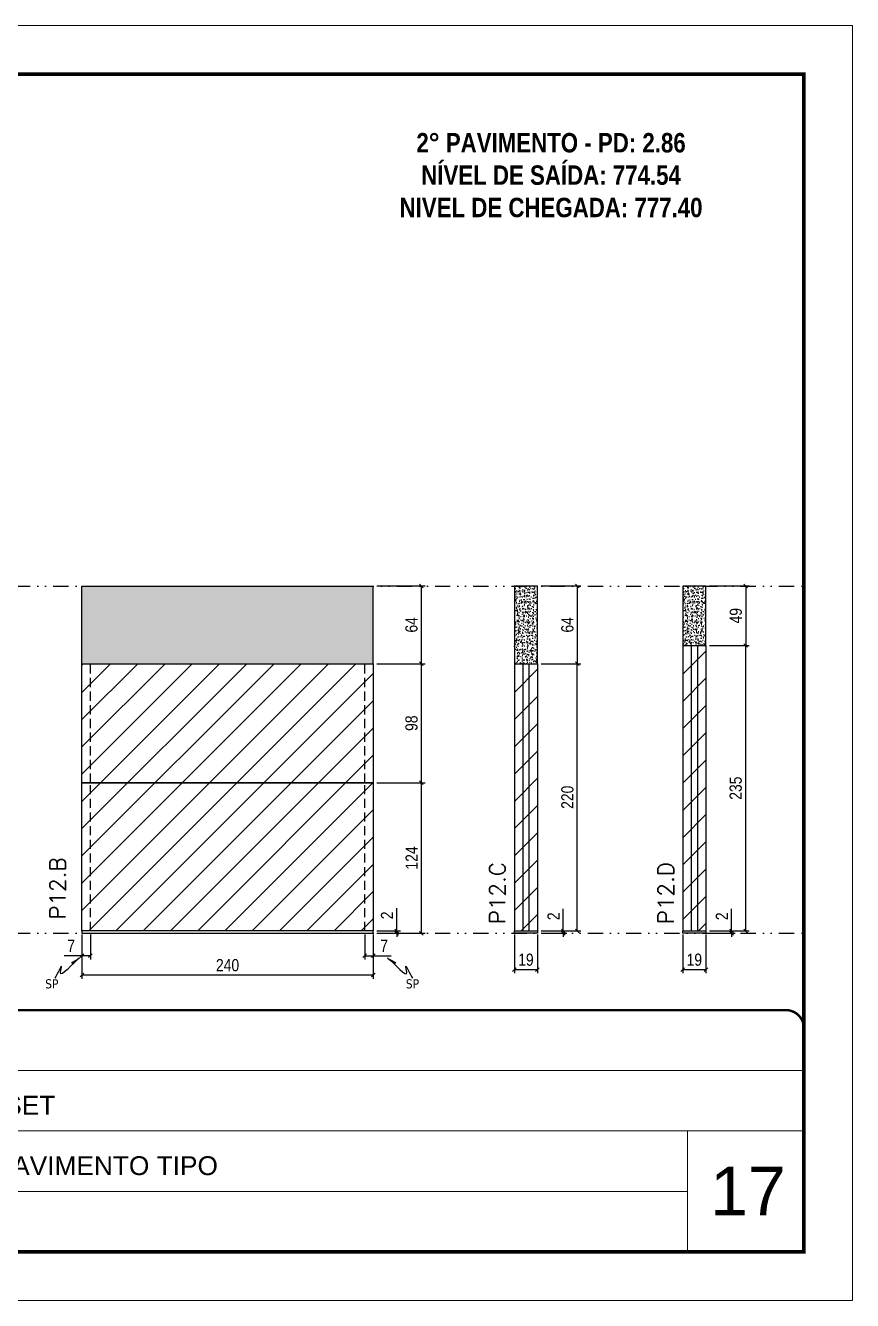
# Model space of a CAD drawing. Extents: x 808 to 7089, y -98 to 17032.
# Drawn here: x 1612 to 2293, y 11388 to 12438 of the extents above; entities that cross this region are included whole.
import ezdxf

# ---------------------------------------------------------------- set-up
doc = ezdxf.new("R2010")
doc.units = 0
for name, pattern in [('CONTINUO', [0]), ('DASHED', [0.75, 0.5, -0.25]), ('DIVIDE2', [0.625, 0.25, -0.125, 0, -0.125, 0, -0.125]), ('HIDDEN', [0.375, 0.25, -0.125])]:
    doc.linetypes.add(name, pattern=pattern)
for name, color, linetype, lineweight in [('CARIMBO', 255, 'Continuous', 9), ('Folhas', 255, 'Continuous', 9), ('REAPROVEITAMENTO', 251, 'Continuous', 9), ('SARRAFO DE PRESSAO', 251, 'DASHED', 9), ('Texto Seção', 7, 'Continuous', 15)]:
    doc.layers.add(name, color=color, linetype=linetype, lineweight=lineweight)
for name, color, linetype in [('COTA', 241, 'Continuous'), ('NOMENCLATURA', 7, 'Continuous'), ('Nível', 160, 'Continuous'), ('Painéis', 200, 'Continuous'), ('SARR_2.2x7', 40, 'Continuous'), ('Sarrafo de Pressão', 42, 'HIDDEN'), ('texto', 7, 'Continuous')]:
    doc.layers.add(name, color=color, linetype=linetype)
doc.styles.add('ARIAL', font='arial.ttf')
doc.styles.add('COTA TECNICA', font='techl___.ttf', dxfattribs={"height": 10})
doc.styles.add('COTA TECNICA-50', font='techl___.ttf', dxfattribs={"height": 10})
doc.styles.add('REGUA-120', font='ROMANS.shx', dxfattribs={"height": 15})
doc.styles.add('ROMANC', font='techb___.ttf', dxfattribs={"height": 2.5})
doc.styles.get("Standard").update_dxf_attribs({"font": 'arial.ttf'})
doc.dimstyles.new('COTA PAINEL-50', dxfattribs={"dimtxt": 10, "dimasz": 3, "dimexe": 3, "dimexo": 3, "dimgap": 3, "dimtad": 1, "dimdec": 1, "dimzin": 12, "dimdsep": 46, "dimtxsty": 'COTA TECNICA-50', "dimblk1": 'OBLIQUE', "dimblk2": 'OBLIQUE', "dimsah": 1, "dimcen": 0.9, "dimclrd": 4, "dimclre": 4, "dimclrt": 240, "dimadec": 1, "dimazin": 3, "dimtfac": 1, "dimtdec": 1, "dimtmove": 0, "dimatfit": 3, "dimfxl": 1, "dimtolj": 1, "dimtzin": 12, "dimarcsym": 0})
doc.dimstyles.new('PAINEL', dxfattribs={"dimtxt": 10, "dimasz": 3, "dimexe": 3, "dimexo": 3, "dimgap": 3, "dimtad": 1, "dimdec": 1, "dimzin": 12, "dimdsep": 46, "dimtxsty": 'COTA TECNICA', "dimblk1": 'OBLIQUE', "dimblk2": 'OBLIQUE', "dimsah": 1, "dimcen": 0.9, "dimclrd": 4, "dimclre": 4, "dimclrt": 240, "dimadec": 1, "dimazin": 3, "dimtfac": 1, "dimtdec": 1, "dimtmove": 0, "dimatfit": 3, "dimfxl": 1, "dimtolj": 1, "dimtzin": 12, "dimarcsym": 0})
doc.dimstyles.get("Standard").update_dxf_attribs({"dimtxt": 0.18, "dimasz": 0.18, "dimexe": 0.18, "dimexo": 0.0625, "dimgap": 0.09, "dimtad": 0, "dimtih": 1, "dimtoh": 1, "dimdec": 4, "dimzin": 0, "dimdsep": 46, "dimtxsty": 'Standard', "dimcen": 0.09, "dimadec": 0, "dimazin": 0, "dimtfac": 1, "dimtdec": 4, "dimtofl": 0, "dimtmove": 0, "dimatfit": 3, "dimfxl": 1, "dimtolj": 1, "dimtzin": 0, "dimarcsym": 0})

# ---------------------------------------------------------------- blocks, each defined once
blk = doc.blocks.new('9999999999')
at = {"color": 30, "linetype": 'CONTINUO'}
for p, q in [((98564.6, 34379.6), (99584, 34379.6)), ((98564.6, 34329.8), (99488, 34329.8)), ((99584, 34329.8), (99488, 34329.8)), ((99488, 34329.8), (99488, 34230.2)), ((98564.6, 34280), (99488, 34280))]:
    blk.add_line(p, q, dxfattribs=at)
at = {"color": 30, "linetype": 'CONTINUO', "const_width": 2}
blk.add_lwpolyline([(99584, 34230.2), (99584, 34414.4, 0.414214), (99569, 34429.4), (98229, 34429.4, 0.414214), (98214, 34414.4), (98214, 34245.2, 0.414214), (98229, 34230.2), (99584, 34230.2)], format="xyb", dxfattribs=at)
at = {"layer": 'Folhas'}
blk.add_lwpolyline([(98139, 34190.2), (99624, 34190.2), (99624, 35240.2), (98139, 35240.2)], close=True, dxfattribs=at)
at = {"layer": 'Folhas', "color": 30, "const_width": 3}
blk.add_lwpolyline([(98214, 34230.2), (99584, 34230.2), (99584, 35200.2), (98214, 35200.2)], close=True, dxfattribs=at)
at = {"color": 7, "linetype": 'Continuous', "ltscale": 5, "style": 'ARIAL'}
for s, height, p in [('NIK SUNSET', 15.48, (98837.7, 34343.3)), ('2°, 3° E PAVIMENTO TIPO', 15.483, (98837.7, 34293.5))]:
    blk.add_text(s, height=height, dxfattribs=at).set_placement(p)
blk = doc.blocks.new('_Oblique')
at = {"color": 0, "linetype": 'ByBlock', "lineweight": -2}
blk.add_line((-0.5, -0.5), (0.5, 0.5), dxfattribs=at)
blk = doc.blocks.new('*D1203')
at = {"layer": 'COTA', "color": 4, "lineweight": -2, "transparency": 16777216}
for p, q in [((1658.5, 11689.6), (1658.5, 11653.2)), ((1898.5, 11689.6), (1898.5, 11653.2)), ((1898.5, 11656.2), (1658.5, 11656.2))]:
    blk.add_line(p, q, dxfattribs=at)
at = {"layer": 'Defpoints', "color": 0, "transparency": 16777216}
for p in [(1658.5, 11692.6), (1898.5, 11692.6), (1658.5, 11656.2)]:
    blk.add_point(p, dxfattribs=at)
at = {"layer": 'COTA', "color": 4, "lineweight": -2, "transparency": 16777216, "xscale": 3, "yscale": 3, "zscale": 3, "rotation": 180}
blk.add_blockref('_Oblique', (1658.5, 11656.2), dxfattribs=at)
at = {"layer": 'COTA', "color": 4, "lineweight": -2, "transparency": 16777216, "xscale": 3, "yscale": 3, "zscale": 3}
blk.add_blockref('_Oblique', (1898.5, 11656.2), dxfattribs=at)
at = {"layer": 'COTA', "color": 240, "transparency": 16777216, "insert": (1778.5, 11664.3), "char_height": 10, "attachment_point": 5, "style": 'COTA TECNICA'}
blk.add_mtext('\\A1;240', dxfattribs=at)
blk = doc.blocks.new('*D1204')
at = {"layer": 'COTA', "color": 4, "lineweight": -2, "transparency": 16777216}
for p, q in [((1891.5, 11689.6), (1891.5, 11669.1)), ((1898.5, 11687.6), (1898.5, 11669.1)), ((1891.5, 11672.1), (1898.5, 11672.1)), ((1898.5, 11672.1), (1913.2, 11672.1))]:
    blk.add_line(p, q, dxfattribs=at)
at = {"layer": 'Defpoints', "color": 0, "transparency": 16777216}
for p in [(1891.5, 11692.6), (1898.5, 11690.6), (1898.5, 11672.1)]:
    blk.add_point(p, dxfattribs=at)
at = {"layer": 'COTA', "color": 4, "lineweight": -2, "transparency": 16777216, "xscale": 3, "yscale": 3, "zscale": 3, "rotation": 180}
blk.add_blockref('_Oblique', (1891.5, 11672.1), dxfattribs=at)
at = {"layer": 'COTA', "color": 4, "lineweight": -2, "transparency": 16777216, "xscale": 3, "yscale": 3, "zscale": 3}
blk.add_blockref('_Oblique', (1898.5, 11672.1), dxfattribs=at)
at = {"layer": 'COTA', "color": 240, "transparency": 16777216, "insert": (1907.4, 11680.2), "char_height": 10, "attachment_point": 5, "style": 'COTA TECNICA-50'}
blk.add_mtext('\\A1;7', dxfattribs=at)
blk = doc.blocks.new('*D1205')
at = {"layer": 'COTA', "color": 4, "lineweight": -2, "transparency": 16777216}
for p, q in [((1658.5, 11687.6), (1658.5, 11669.1)), ((1665.5, 11689.6), (1665.5, 11669.1)), ((1658.5, 11672.1), (1643.8, 11672.1)), ((1665.5, 11672.1), (1658.5, 11672.1))]:
    blk.add_line(p, q, dxfattribs=at)
at = {"layer": 'Defpoints', "color": 0, "transparency": 16777216}
for p in [(1658.5, 11690.6), (1665.5, 11692.6), (1658.5, 11672.1)]:
    blk.add_point(p, dxfattribs=at)
at = {"layer": 'COTA', "color": 4, "lineweight": -2, "transparency": 16777216, "xscale": 3, "yscale": 3, "zscale": 3, "rotation": 180}
blk.add_blockref('_Oblique', (1658.5, 11672.1), dxfattribs=at)
at = {"layer": 'COTA', "color": 4, "lineweight": -2, "transparency": 16777216, "xscale": 3, "yscale": 3, "zscale": 3}
blk.add_blockref('_Oblique', (1665.5, 11672.1), dxfattribs=at)
at = {"layer": 'COTA', "color": 240, "transparency": 16777216, "insert": (1649.6, 11680.2), "char_height": 10, "attachment_point": 5, "style": 'COTA TECNICA-50'}
blk.add_mtext('\\A1;7', dxfattribs=at)
blk = doc.blocks.new('*D1206')
at = {"layer": 'COTA', "color": 4, "linetype": 'ByBlock', "lineweight": -2, "transparency": 16777216}
for p, q in [((1901.5, 11814.6), (1941.1, 11814.6)), ((1938.1, 11690.6), (1938.1, 11814.6)), ((1901.5, 11690.6), (1941.1, 11690.6))]:
    blk.add_line(p, q, dxfattribs=at)
at = {"layer": 'Defpoints', "color": 0, "linetype": 'ByBlock', "transparency": 16777216}
for p in [(1898.5, 11814.6), (1938.1, 11814.6), (1898.5, 11690.6)]:
    blk.add_point(p, dxfattribs=at)
at = {"layer": 'COTA', "color": 4, "linetype": 'ByBlock', "lineweight": -2, "transparency": 16777216, "xscale": 3, "yscale": 3, "zscale": 3}
for p, rotation in [((1938.1, 11814.6), 90), ((1938.1, 11690.6), 270)]:
    blk.add_blockref('_Oblique', p, dxfattribs=dict(at, rotation=rotation))
at = {"layer": 'COTA', "color": 240, "linetype": 'ByBlock', "transparency": 16777216, "insert": (1930.1, 11752.6), "char_height": 10, "attachment_point": 5, "rotation": 90, "style": 'COTA TECNICA'}
blk.add_mtext('\\A1;124', dxfattribs=at)
blk = doc.blocks.new('*D1207')
at = {"layer": 'COTA', "color": 4, "lineweight": -2, "transparency": 16777216}
for p, q in [((1917.8, 11692.6), (1917.8, 11711.4)), ((1901.5, 11692.6), (1920.8, 11692.6)), ((1901.5, 11690.6), (1920.8, 11690.6)), ((1917.8, 11690.6), (1917.8, 11692.6)), ((1917.8, 11690.6), (1917.8, 11687.6))]:
    blk.add_line(p, q, dxfattribs=at)
at = {"layer": 'Defpoints', "color": 0, "transparency": 16777216}
for p in [(1898.5, 11692.6), (1898.5, 11690.6), (1917.8, 11690.6)]:
    blk.add_point(p, dxfattribs=at)
at = {"layer": 'COTA', "color": 4, "lineweight": -2, "transparency": 16777216, "xscale": 3, "yscale": 3, "zscale": 3}
for p, rotation in [((1917.8, 11692.6), 270), ((1917.8, 11690.6), 90)]:
    blk.add_blockref('_Oblique', p, dxfattribs=dict(at, rotation=rotation))
at = {"layer": 'COTA', "color": 240, "transparency": 16777216, "insert": (1909.8, 11705.3), "char_height": 10, "attachment_point": 5, "rotation": 90, "style": 'COTA TECNICA-50'}
blk.add_mtext('\\A1;2', dxfattribs=at)
blk = doc.blocks.new('*D1208')
at = {"layer": 'COTA', "color": 4, "linetype": 'ByBlock', "lineweight": -2, "transparency": 16777216}
for p, q in [((1901.5, 11814.6), (1941.1, 11814.6)), ((1938.1, 11690.6), (1938.1, 11814.6)), ((1901.5, 11690.6), (1941.1, 11690.6))]:
    blk.add_line(p, q, dxfattribs=at)
at = {"layer": 'Defpoints', "color": 0, "linetype": 'ByBlock', "transparency": 16777216}
for p in [(1898.5, 11814.6), (1938.1, 11814.6), (1898.5, 11690.6)]:
    blk.add_point(p, dxfattribs=at)
at = {"layer": 'COTA', "color": 4, "linetype": 'ByBlock', "lineweight": -2, "transparency": 16777216, "xscale": 3, "yscale": 3, "zscale": 3}
for p, rotation in [((1938.1, 11814.6), 90), ((1938.1, 11690.6), 270)]:
    blk.add_blockref('_Oblique', p, dxfattribs=dict(at, rotation=rotation))
at = {"layer": 'COTA', "color": 240, "linetype": 'ByBlock', "transparency": 16777216, "insert": (1930.1, 11752.6), "char_height": 10, "attachment_point": 5, "rotation": 90, "style": 'COTA TECNICA'}
blk.add_mtext('\\A1;124', dxfattribs=at)
blk = doc.blocks.new('*D1156')
at = {"layer": 'COTA', "color": 4, "lineweight": -2, "transparency": 16777216}
for p, q in [((1901.5, 11912.6), (1941.1, 11912.6)), ((1938.1, 11814.6), (1938.1, 11912.6)), ((1901.5, 11814.6), (1941.1, 11814.6))]:
    blk.add_line(p, q, dxfattribs=at)
at = {"layer": 'Defpoints', "color": 0, "transparency": 16777216}
for p in [(1898.5, 11912.6), (1938.1, 11912.6), (1898.5, 11814.6)]:
    blk.add_point(p, dxfattribs=at)
at = {"layer": 'COTA', "color": 4, "lineweight": -2, "transparency": 16777216, "xscale": 3, "yscale": 3, "zscale": 3}
for p, rotation in [((1938.1, 11912.6), 90), ((1938.1, 11814.6), 270)]:
    blk.add_blockref('_Oblique', p, dxfattribs=dict(at, rotation=rotation))
at = {"layer": 'COTA', "color": 240, "transparency": 16777216, "insert": (1930, 11863.6), "char_height": 10, "attachment_point": 5, "rotation": 90, "style": 'COTA TECNICA-50'}
blk.add_mtext('\\A1;98', dxfattribs=at)
blk = doc.blocks.new('*D1157')
at = {"layer": 'COTA', "color": 4, "lineweight": -2, "transparency": 16777216}
for p, q in [((1901.5, 11976.6), (1941.1, 11976.6)), ((1938.1, 11912.6), (1938.1, 11976.6)), ((1901.5, 11912.6), (1941.1, 11912.6))]:
    blk.add_line(p, q, dxfattribs=at)
at = {"layer": 'Defpoints', "color": 0, "transparency": 16777216}
for p in [(1898.5, 11976.6), (1938.1, 11976.6), (1898.5, 11912.6)]:
    blk.add_point(p, dxfattribs=at)
at = {"layer": 'COTA', "color": 4, "lineweight": -2, "transparency": 16777216, "xscale": 3, "yscale": 3, "zscale": 3}
for p, rotation in [((1938.1, 11976.6), 90), ((1938.1, 11912.6), 270)]:
    blk.add_blockref('_Oblique', p, dxfattribs=dict(at, rotation=rotation))
at = {"layer": 'COTA', "color": 240, "transparency": 16777216, "insert": (1930, 11944.6), "char_height": 10, "attachment_point": 5, "rotation": 90, "style": 'COTA TECNICA-50'}
blk.add_mtext('\\A1;64', dxfattribs=at)
blk = doc.blocks.new('*D1166')
at = {"layer": 'COTA', "color": 4, "lineweight": -2, "transparency": 16777216}
for p, q in [((2014.7, 11689.6), (2014.7, 11657.7)), ((2033.7, 11689.6), (2033.7, 11657.7)), ((2014.7, 11660.7), (2033.7, 11660.7))]:
    blk.add_line(p, q, dxfattribs=at)
at = {"layer": 'Defpoints', "color": 0, "transparency": 16777216}
for p in [(2014.7, 11692.6), (2033.7, 11692.6), (2033.7, 11660.7)]:
    blk.add_point(p, dxfattribs=at)
at = {"layer": 'COTA', "color": 4, "lineweight": -2, "transparency": 16777216, "xscale": 3, "yscale": 3, "zscale": 3, "rotation": 180}
blk.add_blockref('_Oblique', (2014.7, 11660.7), dxfattribs=at)
at = {"layer": 'COTA', "color": 4, "lineweight": -2, "transparency": 16777216, "xscale": 3, "yscale": 3, "zscale": 3}
blk.add_blockref('_Oblique', (2033.7, 11660.7), dxfattribs=at)
at = {"layer": 'COTA', "color": 240, "transparency": 16777216, "insert": (2024.2, 11668.8), "char_height": 10, "attachment_point": 5, "style": 'COTA TECNICA'}
blk.add_mtext('\\A1;19', dxfattribs=at)
blk = doc.blocks.new('*D1167')
at = {"layer": 'COTA', "color": 4, "lineweight": -2, "transparency": 16777216}
for p, q in [((2054.9, 11692.6), (2054.9, 11710.7)), ((2036.7, 11692.6), (2057.9, 11692.6)), ((2036.7, 11690.6), (2057.9, 11690.6)), ((2054.9, 11690.6), (2054.9, 11692.6)), ((2054.9, 11690.6), (2054.9, 11687.6))]:
    blk.add_line(p, q, dxfattribs=at)
at = {"layer": 'Defpoints', "color": 0, "transparency": 16777216}
for p in [(2033.7, 11692.6), (2033.7, 11690.6), (2054.9, 11692.6)]:
    blk.add_point(p, dxfattribs=at)
at = {"layer": 'COTA', "color": 4, "lineweight": -2, "transparency": 16777216, "xscale": 3, "yscale": 3, "zscale": 3}
for p, rotation in [((2054.9, 11692.6), 270), ((2054.9, 11690.6), 90)]:
    blk.add_blockref('_Oblique', p, dxfattribs=dict(at, rotation=rotation))
at = {"layer": 'COTA', "color": 240, "transparency": 16777216, "insert": (2046.9, 11704.6), "char_height": 10, "attachment_point": 5, "rotation": 90, "style": 'COTA TECNICA-50'}
blk.add_mtext('\\A1;2', dxfattribs=at)
blk = doc.blocks.new('*D1930')
at = {"layer": 'COTA', "color": 4, "linetype": 'ByBlock', "lineweight": -2, "transparency": 16777216}
for p, q in [((2036.7, 11976.6), (2069.5, 11976.6)), ((2066.5, 11976.6), (2066.5, 11912.6)), ((2036.7, 11912.6), (2069.5, 11912.6))]:
    blk.add_line(p, q, dxfattribs=at)
at = {"layer": 'Defpoints', "color": 0, "linetype": 'ByBlock', "transparency": 16777216}
for p in [(2033.7, 11976.6), (2033.7, 11912.6), (2066.5, 11912.6)]:
    blk.add_point(p, dxfattribs=at)
at = {"layer": 'COTA', "color": 4, "linetype": 'ByBlock', "lineweight": -2, "transparency": 16777216, "xscale": 3, "yscale": 3, "zscale": 3}
for p, rotation in [((2066.5, 11976.6), 90), ((2066.5, 11912.6), 270)]:
    blk.add_blockref('_Oblique', p, dxfattribs=dict(at, rotation=rotation))
at = {"layer": 'COTA', "color": 240, "linetype": 'ByBlock', "transparency": 16777216, "insert": (2058.4, 11944.6), "char_height": 10, "attachment_point": 5, "rotation": 90, "style": 'COTA TECNICA'}
blk.add_mtext('\\A1;64', dxfattribs=at)
blk = doc.blocks.new('*D1931')
at = {"layer": 'COTA', "color": 4, "lineweight": -2, "transparency": 16777216}
for p, q in [((2036.7, 11912.6), (2069.5, 11912.6)), ((2066.5, 11692.6), (2066.5, 11912.6)), ((2036.7, 11692.6), (2069.5, 11692.6))]:
    blk.add_line(p, q, dxfattribs=at)
at = {"layer": 'Defpoints', "color": 0, "transparency": 16777216}
for p in [(2033.7, 11912.6), (2066.5, 11912.6), (2033.7, 11692.6)]:
    blk.add_point(p, dxfattribs=at)
at = {"layer": 'COTA', "color": 4, "lineweight": -2, "transparency": 16777216, "xscale": 3, "yscale": 3, "zscale": 3}
for p, rotation in [((2066.5, 11912.6), 90), ((2066.5, 11692.6), 270)]:
    blk.add_blockref('_Oblique', p, dxfattribs=dict(at, rotation=rotation))
at = {"layer": 'COTA', "color": 240, "transparency": 16777216, "insert": (2058.4, 11802.6), "char_height": 10, "attachment_point": 5, "rotation": 90, "style": 'COTA TECNICA-50'}
blk.add_mtext('\\A1;220', dxfattribs=at)
blk = doc.blocks.new('*D1168')
at = {"layer": 'COTA', "color": 4, "lineweight": -2, "transparency": 16777216}
for p, q in [((2153.4, 11689.6), (2153.4, 11657.7)), ((2172.4, 11689.6), (2172.4, 11657.7)), ((2153.4, 11660.7), (2172.4, 11660.7))]:
    blk.add_line(p, q, dxfattribs=at)
at = {"layer": 'Defpoints', "color": 0, "transparency": 16777216}
for p in [(2153.4, 11692.6), (2172.4, 11692.6), (2172.4, 11660.7)]:
    blk.add_point(p, dxfattribs=at)
at = {"layer": 'COTA', "color": 4, "lineweight": -2, "transparency": 16777216, "xscale": 3, "yscale": 3, "zscale": 3, "rotation": 180}
blk.add_blockref('_Oblique', (2153.4, 11660.7), dxfattribs=at)
at = {"layer": 'COTA', "color": 4, "lineweight": -2, "transparency": 16777216, "xscale": 3, "yscale": 3, "zscale": 3}
blk.add_blockref('_Oblique', (2172.4, 11660.7), dxfattribs=at)
at = {"layer": 'COTA', "color": 240, "transparency": 16777216, "insert": (2162.9, 11668.8), "char_height": 10, "attachment_point": 5, "style": 'COTA TECNICA'}
blk.add_mtext('\\A1;19', dxfattribs=at)
blk = doc.blocks.new('*D1169')
at = {"layer": 'COTA', "color": 4, "lineweight": -2, "transparency": 16777216}
for p, q in [((2193.6, 11692.6), (2193.6, 11710.7)), ((2175.4, 11692.6), (2196.6, 11692.6)), ((2175.4, 11690.6), (2196.6, 11690.6)), ((2193.6, 11690.6), (2193.6, 11692.6)), ((2193.6, 11690.6), (2193.6, 11687.6))]:
    blk.add_line(p, q, dxfattribs=at)
at = {"layer": 'Defpoints', "color": 0, "transparency": 16777216}
for p in [(2172.4, 11692.6), (2172.4, 11690.6), (2193.6, 11692.6)]:
    blk.add_point(p, dxfattribs=at)
at = {"layer": 'COTA', "color": 4, "lineweight": -2, "transparency": 16777216, "xscale": 3, "yscale": 3, "zscale": 3}
for p, rotation in [((2193.6, 11692.6), 270), ((2193.6, 11690.6), 90)]:
    blk.add_blockref('_Oblique', p, dxfattribs=dict(at, rotation=rotation))
at = {"layer": 'COTA', "color": 240, "transparency": 16777216, "insert": (2185.6, 11704.6), "char_height": 10, "attachment_point": 5, "rotation": 90, "style": 'COTA TECNICA-50'}
blk.add_mtext('\\A1;2', dxfattribs=at)
blk = doc.blocks.new('*D1934')
at = {"layer": 'COTA', "color": 4, "linetype": 'ByBlock', "lineweight": -2, "transparency": 16777216}
for p, q in [((2175.4, 11976.6), (2208.2, 11976.6)), ((2205.2, 11976.6), (2205.2, 11927.6)), ((2175.4, 11927.6), (2208.2, 11927.6))]:
    blk.add_line(p, q, dxfattribs=at)
at = {"layer": 'Defpoints', "color": 0, "linetype": 'ByBlock', "transparency": 16777216}
for p in [(2172.4, 11976.6), (2172.4, 11927.6), (2205.2, 11927.6)]:
    blk.add_point(p, dxfattribs=at)
at = {"layer": 'COTA', "color": 4, "linetype": 'ByBlock', "lineweight": -2, "transparency": 16777216, "xscale": 3, "yscale": 3, "zscale": 3}
for p, rotation in [((2205.2, 11976.6), 90), ((2205.2, 11927.6), 270)]:
    blk.add_blockref('_Oblique', p, dxfattribs=dict(at, rotation=rotation))
at = {"layer": 'COTA', "color": 240, "linetype": 'ByBlock', "transparency": 16777216, "insert": (2197.1, 11952.1), "char_height": 10, "attachment_point": 5, "rotation": 90, "style": 'COTA TECNICA'}
blk.add_mtext('\\A1;49', dxfattribs=at)
blk = doc.blocks.new('*D1935')
at = {"layer": 'COTA', "color": 4, "lineweight": -2, "transparency": 16777216}
for p, q in [((2175.4, 11927.6), (2208.2, 11927.6)), ((2205.2, 11692.6), (2205.2, 11927.6)), ((2175.4, 11692.6), (2208.2, 11692.6))]:
    blk.add_line(p, q, dxfattribs=at)
at = {"layer": 'Defpoints', "color": 0, "transparency": 16777216}
for p in [(2172.4, 11927.6), (2205.2, 11927.6), (2172.4, 11692.6)]:
    blk.add_point(p, dxfattribs=at)
at = {"layer": 'COTA', "color": 4, "lineweight": -2, "transparency": 16777216, "xscale": 3, "yscale": 3, "zscale": 3}
for p, rotation in [((2205.2, 11927.6), 90), ((2205.2, 11692.6), 270)]:
    blk.add_blockref('_Oblique', p, dxfattribs=dict(at, rotation=rotation))
at = {"layer": 'COTA', "color": 240, "transparency": 16777216, "insert": (2197, 11810.1), "char_height": 10, "attachment_point": 5, "rotation": 90, "style": 'COTA TECNICA-50'}
blk.add_mtext('\\A1;235', dxfattribs=at)

msp = doc.modelspace()

# ---------------------------------------------------------------- hatches: boundary and pattern name
at = {"layer": 'COTA', "linetype": 'ByBlock'}
h = msp.add_hatch(dxfattribs=at)
h.set_pattern_fill('AR-CONC', color=256, scale=0.03)
h.set_pattern_definition([(50, (-6742.5854, 7864.598), (5.46554, -0.4781726), [0.5715, -6.2865]), (355, (-6742.5854, 7864.598), (-1.0573026, 5.7317054), [0.4572, -5.0292175]), (100.451445, (-6742.13, 7864.5584), (4.4082374, 5.2535326), [0.4857003, -5.3427073]), (46.1842, (-6742.5854, 7866.122), (8.132371, -1.26127), [0.85725, -9.42975]), (96.63556, (-6741.908, 7866.017), (7.122124, 7.422784), [0.728551, -8.014068]), (351.18415, (-6742.585, 7866.122), (7.122124, 7.422784), [0.685799, -7.543792]), (21, (-6741.8234, 7865.741), (4.5484317, -3.067956), [0.5715, -6.2865]), (326, (-6741.8234, 7865.741), (1.854061, 5.525639), [0.4572, -5.0292]), (71.451445, (-6741.4443, 7865.4855), (6.4024926, 2.457683), [0.4857003, -5.342698]), (37.5, (-6742.5854, 7864.5982), (0.0926581, 2.53665117), [0, -4.96824, 0, -5.1054, 0, -5.04825]), (7.5, (-6742.5854, 7864.5982), (2.0045899, 3.00541724), [0, -2.91084, 0, -4.85394, 0, -1.92405]), (327.5, (-6744.2846, 7864.5982), (4.06771786, -0.1718623), [0, -1.905, 0, -5.9436, 0, -7.8867]), (317.5, (-6745.0466, 7864.5982), (4.4438754, 0.7627947), [0, -2.4765, 0, -3.94716, 0, -5.6007])])
h.paths.add_polyline_path([(1658.5, 11976.59), (1658.5, 11912.59), (1898.5, 11912.59), (1898.5, 11976.59)])
h = msp.add_hatch(dxfattribs=at)
h.set_pattern_fill('AR-CONC', color=256, scale=0.03)
h.set_pattern_definition([(50, (-7074.4487, 7864.598), (5.46554, -0.4781726), [0.5715, -6.2865]), (355, (-7074.4487, 7864.598), (-1.0573026, 5.7317054), [0.4572, -5.0292175]), (100.451445, (-7073.993, 7864.5584), (4.4082374, 5.2535326), [0.4857003, -5.3427073]), (46.1842, (-7074.449, 7866.122), (8.132371, -1.26127), [0.85725, -9.42975]), (96.63556, (-7073.771, 7866.017), (7.122124, 7.422784), [0.728551, -8.014068]), (351.18415, (-7074.449, 7866.122), (7.122124, 7.422784), [0.685799, -7.543792]), (21, (-7073.6867, 7865.741), (4.5484317, -3.067956), [0.5715, -6.2865]), (326, (-7073.6867, 7865.741), (1.854061, 5.525639), [0.4572, -5.0292]), (71.451445, (-7073.3077, 7865.4855), (6.4024926, 2.457683), [0.4857003, -5.342698]), (37.5, (-7074.4487, 7864.5982), (0.0926581, 2.53665117), [0, -4.96824, 0, -5.1054, 0, -5.04825]), (7.5, (-7074.4487, 7864.5982), (2.0045899, 3.00541724), [0, -2.91084, 0, -4.85394, 0, -1.92405]), (327.5, (-7076.148, 7864.5982), (4.06771786, -0.1718623), [0, -1.905, 0, -5.9436, 0, -7.8867]), (317.5, (-7076.91, 7864.5982), (4.4438754, 0.7627947), [0, -2.4765, 0, -3.94716, 0, -5.6007])])
h.paths.add_polyline_path([(2033.67, 11976.59), (2014.67, 11976.59), (2014.67, 11912.57), (2033.67, 11912.57)])
h = msp.add_hatch(dxfattribs=at)
h.set_pattern_fill('AR-CONC', color=256, scale=0.03)
h.set_pattern_definition([(50, (-6935.733, 7864.598), (5.46554, -0.4781726), [0.5715, -6.2865]), (355, (-6935.733, 7864.598), (-1.0573026, 5.7317054), [0.4572, -5.0292175]), (100.451445, (-6935.2774, 7864.5584), (4.4082374, 5.2535326), [0.4857003, -5.3427073]), (46.1842, (-6935.733, 7866.122), (8.132371, -1.26127), [0.85725, -9.42975]), (96.63556, (-6935.055, 7866.017), (7.122124, 7.422784), [0.728551, -8.014068]), (351.18415, (-6935.733, 7866.122), (7.122124, 7.422784), [0.685799, -7.543792]), (21, (-6934.971, 7865.741), (4.5484317, -3.067956), [0.5715, -6.2865]), (326, (-6934.971, 7865.741), (1.854061, 5.525639), [0.4572, -5.0292]), (71.451445, (-6934.592, 7865.4855), (6.4024926, 2.457683), [0.4857003, -5.342698]), (37.5, (-6935.7329, 7864.5982), (0.0926581, 2.53665117), [0, -4.96824, 0, -5.1054, 0, -5.04825]), (7.5, (-6935.733, 7864.5982), (2.0045899, 3.00541724), [0, -2.91084, 0, -4.85394, 0, -1.92405]), (327.5, (-6937.4321, 7864.5982), (4.06771786, -0.1718623), [0, -1.905, 0, -5.9436, 0, -7.8867]), (317.5, (-6938.194, 7864.5982), (4.4438754, 0.7627947), [0, -2.4765, 0, -3.94716, 0, -5.6007])])
h.paths.add_polyline_path([(2172.39, 11976.59), (2153.39, 11976.59), (2153.39, 11927.57), (2172.39, 11927.57)])
at = {"layer": 'REAPROVEITAMENTO', "linetype": 'ByBlock'}
h = msp.add_hatch(dxfattribs=at)
h.set_pattern_fill('ANSI31', color=256, scale=5, style=2)
h.set_pattern_definition([(45, (-1432.785, 2705.187), (-11.22532, 11.22532), [])])
h.paths.add_polyline_path([(2172.39, 11692.59), (2172.39, 11927.59), (2153.39, 11927.59), (2153.39, 11692.59)])
h = msp.add_hatch(dxfattribs=at)
h.set_pattern_fill('ANSI31', color=256, scale=5, style=2)
h.set_pattern_definition([(45, (-1927.673, 2690.187), (-11.22532, 11.22532), [])])
h.paths.add_polyline_path([(1898.5, 11912.59), (1658.5, 11912.59), (1658.5, 11692.59), (1898.5, 11692.59)])
h = msp.add_hatch(dxfattribs=at)
h.set_pattern_fill('ANSI31', color=256, scale=5, style=2)
h.set_pattern_definition([(45, (-1571.501, 2690.187), (-11.22532, 11.22532), [])])
h.paths.add_polyline_path([(2033.67, 11692.59), (2033.67, 11912.59), (2014.67, 11912.59), (2014.67, 11692.59)])

# ---------------------------------------------------------------- linework, layer by layer
at = {"layer": 'COTA', "linetype": 'ByBlock'}
for p, q in [((1658.5, 11976.59), (1658.5, 11976.59)), ((1658.5, 11912.59), (1658.5, 11976.59)), ((1658.5, 11976.59), (1898.5, 11976.59)), ((1898.5, 11912.59), (1898.5, 11976.59))]:
    msp.add_line(p, q, dxfattribs=at)
for points in [[(2014.67, 11912.57), (2033.67, 11912.57), (2033.67, 11976.59), (2014.67, 11976.59)], [(2153.39, 11927.57), (2172.39, 11927.57), (2172.39, 11976.59), (2153.39, 11976.59)]]:
    msp.add_lwpolyline(points, close=True, dxfattribs=at)
at = {"layer": 'Nível', "color": 4, "linetype": 'DIVIDE2', "ltscale": 50}
for p, q in [((1194.64, 11976.59), (2253.17, 11976.59)), ((1194.64, 11690.59), (2253.17, 11690.59))]:
    msp.add_line(p, q, dxfattribs=at)
at = {"layer": 'Painéis'}
for p, q in [((2153.39, 11927.59), (2153.39, 11692.59)), ((2153.39, 11927.59), (2172.39, 11927.59)), ((2172.39, 11927.59), (2172.39, 11692.59)), ((2014.67, 11912.59), (2014.67, 11692.59)), ((2014.67, 11912.59), (2033.67, 11912.59)), ((2033.67, 11912.59), (2033.67, 11692.59)), ((2014.67, 11692.59), (2033.67, 11692.59)), ((2014.67, 11692.59), (2033.67, 11692.59)), ((2014.67, 11690.59), (2014.67, 11692.59)), ((2033.67, 11690.59), (2014.67, 11690.59)), ((2033.67, 11692.59), (2033.67, 11690.59)), ((2153.39, 11692.59), (2172.39, 11692.59)), ((2153.39, 11692.59), (2172.39, 11692.59)), ((2153.39, 11690.59), (2153.39, 11692.59)), ((2172.39, 11690.59), (2153.39, 11690.59)), ((2172.39, 11692.59), (2172.39, 11690.59))]:
    msp.add_line(p, q, dxfattribs=at)
for points in [[(1658.5, 11912.59), (1898.5, 11912.59), (1898.5, 11814.59), (1658.5, 11814.59)], [(1658.5, 11814.59), (1898.5, 11814.59), (1898.5, 11692.59), (1658.5, 11692.59)], [(1658.5, 11690.59), (1898.5, 11690.59), (1898.5, 11692.59), (1658.5, 11692.59)]]:
    msp.add_lwpolyline(points, close=True, dxfattribs=at)
at = {"layer": 'SARR_2.2x7'}
for p, q in [((2160.39, 11927.59), (2160.39, 11692.59)), ((2165.39, 11927.59), (2165.39, 11692.59)), ((2021.67, 11912.59), (2021.67, 11692.59)), ((2026.67, 11912.59), (2026.67, 11692.59))]:
    msp.add_line(p, q, dxfattribs=at)
at = {"layer": 'Sarrafo de Pressão', "ltscale": 30}
for p, q in [((1665.5, 11814.59), (1665.5, 11912.59)), ((1891.5, 11814.59), (1891.5, 11912.59)), ((1665.5, 11692.59), (1665.5, 11814.59)), ((1891.5, 11692.59), (1891.5, 11814.59))]:
    msp.add_line(p, q, dxfattribs=at)

# ---------------------------------------------------------------- block references
at = {"layer": 'SARRAFO DE PRESSAO', "color": 6, "linetype": 'ByBlock'}
msp.add_blockref('9999999999', (-97330.81, -22802.03), dxfattribs=at)

# ---------------------------------------------------------------- texts
at = {"layer": 'CARIMBO', "style": 'ARIAL'}
msp.add_text('17', height=40, dxfattribs=at).set_placement((2176.03, 11458.32))
at = {"layer": 'NOMENCLATURA', "color": 2, "insert": (2044.91, 12376.32), "char_height": 16, "attachment_point": 2, "style": 'ROMANC'}
msp.add_mtext_dynamic_manual_height_columns('\\P2° PAVIMENTO - PD: 2.86\\PNÍVEL DE SAÍDA: 774.54\\PNIVEL DE CHEGADA: 777.40', width=328.3607, gutter_width=1, heights=[0], dxfattribs=at)
at = {"layer": 'texto', "color": 0, "char_height": 7.5, "attachment_point": 5}
for insert in [(1633.73, 11648.91), (1930.75, 11648.91)]:
    msp.add_mtext('{\\fTahoma|b0|i0|c0|p34;\\C4;SP}', dxfattribs=dict(at, insert=insert))
at = {"layer": 'Texto Seção', "char_height": 13, "width": 285.3299, "attachment_point": 7, "rotation": 90, "style": 'REGUA-120'}
for s, insert in [('P12.B', (1645.03, 11701.84)), ('P12.C', (2007.24, 11698)), ('P12.D', (2145.95, 11698))]:
    msp.add_mtext(s, dxfattribs=dict(at, insert=insert))

# ---------------------------------------------------------------- dimensions: what is measured, and where the dimension line sits
at = {"layer": 'COTA'}
for base, p1, p2, angle, picture, middle in [((1938.14, 11976.59), (1898.5, 11912.59), (1898.5, 11976.59), 90, '*D1157', (1930.04, 11944.59)), ((2205.24, 11927.59), (2172.39, 11692.59), (2172.39, 11927.59), 90, '*D1935', (2197.02, 11810.09)), ((1938.14, 11912.59), (1898.5, 11814.59), (1898.5, 11912.59), 90, '*D1156', (1930.04, 11863.59)), ((2066.53, 11912.59), (2033.67, 11692.59), (2033.67, 11912.59), 90, '*D1931', (2058.43, 11802.59)), ((1658.5, 11672.08), (1665.5, 11692.59), (1658.5, 11690.59), 180, '*D1205', (1649.64, 11680.15))]:
    dim = msp.add_linear_dim(base=base, p1=p1, p2=p2, angle=angle, dimstyle='COTA PAINEL-50', dxfattribs=at)
    dim.commit()
    dim.dimension.update_dxf_attribs({"geometry": picture, "text_midpoint": middle})
at = {"layer": 'COTA', "linetype": 'ByBlock'}
for base, p1, p2, picture, middle in [((2066.53, 11912.57), (2033.67, 11976.59), (2033.67, 11912.57), '*D1930', (2058.43, 11944.58)), ((2205.24, 11927.57), (2172.39, 11976.59), (2172.39, 11927.57), '*D1934', (2197.14, 11952.08))]:
    dim = msp.add_linear_dim(base=base, p1=p1, p2=p2, angle=90, dimstyle='PAINEL', dxfattribs=at)
    dim.commit()
    dim.dimension.update_dxf_attribs({"geometry": picture, "text_midpoint": middle})
for picture in ['*D1206', '*D1208']:
    dim = msp.add_aligned_dim(p1=(1898.5, 11690.59), p2=(1898.5, 11814.59), distance=-39.64, dimstyle='PAINEL', dxfattribs=at)
    dim.commit()
    dim.dimension.update_dxf_attribs({"geometry": picture, "text_midpoint": (1930.07, 11752.59)})
at = {"layer": 'COTA'}
for base, p1, p2, picture, middle in [((1917.76, 11690.59), (1898.5, 11692.59), (1898.5, 11690.59), '*D1207', (1917.76, 11705.34)), ((2054.87, 11692.59), (2033.67, 11690.59), (2033.67, 11692.59), '*D1167', (2054.87, 11704.65)), ((2193.58, 11692.59), (2172.39, 11690.59), (2172.39, 11692.59), '*D1169', (2193.58, 11704.65))]:
    dim = msp.add_linear_dim(base=base, p1=p1, p2=p2, angle=90, dimstyle='COTA PAINEL-50', dxfattribs=at)
    dim.commit()
    dim.dimension.update_dxf_attribs({"geometry": picture, "text_midpoint": middle, "dimtype": 160})
dim = msp.add_linear_dim(base=(1658.5, 11656.23), p1=(1898.5, 11692.59), p2=(1658.5, 11692.59), angle=180, dimstyle='PAINEL', override={"dimarcsym": 2}, dxfattribs=at)
dim.commit()
dim.dimension.update_dxf_attribs({"geometry": '*D1203', "text_midpoint": (1778.5, 11664.33)})
dim = msp.add_linear_dim(base=(1898.5, 11672.08), p1=(1891.5, 11692.59), p2=(1898.5, 11690.59), dimstyle='COTA PAINEL-50', dxfattribs=at)
dim.commit()
dim.dimension.update_dxf_attribs({"geometry": '*D1204', "text_midpoint": (1907.37, 11680.15)})
for base, p1, p2, picture, middle in [((2033.67, 11660.7), (2014.67, 11692.59), (2033.67, 11692.59), '*D1166', (2024.17, 11668.78)), ((2172.39, 11660.7), (2153.39, 11692.59), (2172.39, 11692.59), '*D1168', (2162.89, 11668.78))]:
    dim = msp.add_linear_dim(base=base, p1=p1, p2=p2, dimstyle='PAINEL', override={"dimarcsym": 2}, dxfattribs=at)
    dim.commit()
    dim.dimension.update_dxf_attribs({"geometry": picture, "text_midpoint": middle})

# ---------------------------------------------------------------- leaders
at = {"layer": 'COTA', "path_type": 1}
for points in [[(1656.67, 11670.41), (1640.89, 11658.57), (1641.81, 11663.38), (1636.26, 11653.6)], [(1910.33, 11670.41), (1926.12, 11658.57), (1925.19, 11663.38), (1930.74, 11653.6)]]:
    msp.add_leader(points, dimstyle='Standard', override={"dimasz": 8}, dxfattribs=at)

doc.saveas('drawing.dxf')
